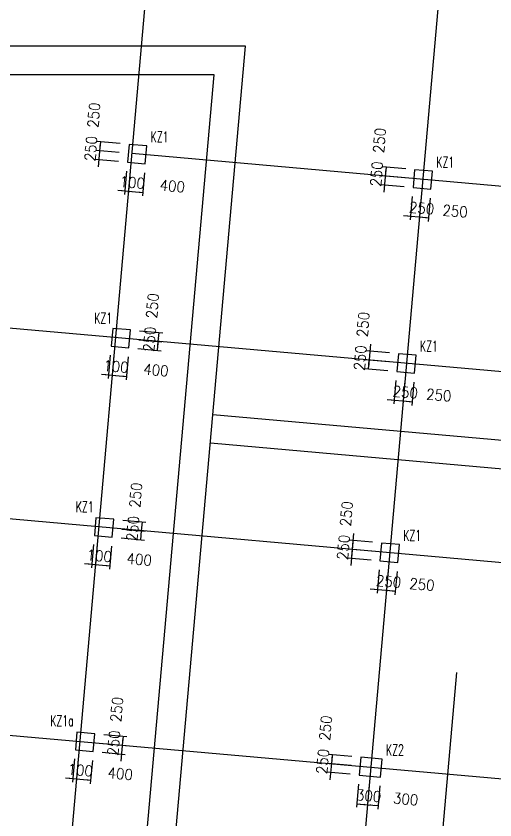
# Model space of a CAD drawing. Extents: x 387171 to 699106, y 11966 to 245688.
# Drawn here: x 592139 to 605497, y 76451 to 98863 of the extents above; entities that cross this region are included whole.
import ezdxf

# ---------------------------------------------------------------- set-up
doc = ezdxf.new("R2010")
doc.units = 0
doc.header["$LTSCALE"] = 100
doc.header["$MEASUREMENT"] = 0
for name, color, linetype in [('COLU', 7, 'Continuous'), ('DIM', 3, 'Continuous'), ('DOTE', 253, 'Continuous'), ('NUM', 7, 'Continuous')]:
    doc.layers.add(name, color=color, linetype=linetype)
doc.styles.get("Standard").update_dxf_attribs({"font": 'standard'})
doc.dimstyles.get("Standard").update_dxf_attribs({"dimtxt": 300, "dimasz": 100, "dimexe": 100, "dimexo": 250, "dimgap": 100, "dimtad": 0, "dimtoh": 1, "dimdec": 0, "dimdsep": 46, "dimcen": 0.09, "dimclrt": 7, "dimadec": 0, "dimazin": 0, "dimtfac": 1, "dimtdec": 4, "dimtofl": 0, "dimtmove": 0, "dimatfit": 3, "dimfxl": 1, "dimtolj": 1, "dimtzin": 0, "dimarcsym": 0})

# ---------------------------------------------------------------- blocks, each defined once
blk = doc.blocks.new('*D1623')
at = {"layer": 'DIM', "color": 0, "linetype": 'ByBlock', "lineweight": -2}
for p, q in [((601506, 78220), (600859, 78277)), ((600958, 78268), (600936, 78019)), ((601484, 77971), (600836, 78028))]:
    blk.add_line(p, q, dxfattribs=at)
for points in [[(600958, 78268), (600966, 78167), (600933, 78170)], [(600936, 78019), (600928, 78120), (600961, 78117)]]:
    blk.add_solid(points, dxfattribs=at)
at = {"layer": 'DIM', "color": 7, "linetype": 'Continuous', "lineweight": -2, "insert": (600773, 79014), "char_height": 300, "width": 566.67, "attachment_point": 5, "rotation": 84.9316}
blk.add_mtext('250', dxfattribs=at)
blk = doc.blocks.new('*D1252')
at = {"layer": 'DIM', "color": 0, "linetype": 'ByBlock', "lineweight": -2}
for p, q in [((601484, 77971), (600836, 78028)), ((600954, 78218), (600896, 77571)), ((601462, 77722), (600814, 77779))]:
    blk.add_line(p, q, dxfattribs=at)
for points in [[(600936, 78019), (600928, 78120), (600961, 78117)], [(600914, 77770), (600922, 77669), (600889, 77672)]]:
    blk.add_solid(points, dxfattribs=at)
at = {"layer": 'DIM', "color": 7, "linetype": 'Continuous', "lineweight": -2, "insert": (600691, 78081), "char_height": 300, "width": 566.67, "attachment_point": 5, "rotation": 84.9316}
blk.add_mtext('250', dxfattribs=at)
blk = doc.blocks.new('*D1434')
at = {"layer": 'DIM', "color": 0, "linetype": 'ByBlock', "lineweight": -2}
for p, q in [((601689, 77450), (601631, 76803)), ((601988, 77424), (601930, 76777)), ((601640, 76903), (601939, 76876))]:
    blk.add_line(p, q, dxfattribs=at)
for points in [[(601640, 76903), (601741, 76910), (601738, 76877)], [(601939, 76876), (601838, 76868), (601841, 76902)]]:
    blk.add_solid(points, dxfattribs=at)
at = {"layer": 'DIM', "color": 7, "linetype": 'Continuous', "lineweight": -2, "insert": (601976, 77124), "char_height": 300, "width": 566.67, "attachment_point": 5, "rotation": 354.9316}
blk.add_mtext('300', dxfattribs=at)
blk = doc.blocks.new('*D2345')
at = {"layer": 'DIM', "color": 0, "linetype": 'ByBlock', "lineweight": -2}
for p, q in [((601988, 77424), (601930, 76777)), ((602286, 77397), (602229, 76750)), ((601939, 76876), (602238, 76850))]:
    blk.add_line(p, q, dxfattribs=at)
for points in [[(601939, 76876), (602040, 76884), (602037, 76851)], [(602238, 76850), (602137, 76842), (602140, 76875)]]:
    blk.add_solid(points, dxfattribs=at)
at = {"layer": 'DIM', "color": 7, "linetype": 'Continuous', "lineweight": -2, "insert": (603008, 77032), "char_height": 300, "width": 566.67, "attachment_point": 5, "rotation": 354.9316}
blk.add_mtext('300', dxfattribs=at)
blk = doc.blocks.new('*D934')
at = {"layer": 'DIM', "color": 0, "linetype": 'ByBlock', "lineweight": -2}
for p, q in [((602024, 89719), (601966, 89071)), ((602554, 89471), (601907, 89528)), ((602532, 89222), (601885, 89279))]:
    blk.add_line(p, q, dxfattribs=at)
for points in [[(602006, 89520), (601998, 89621), (602032, 89618)], [(601984, 89271), (601992, 89170), (601959, 89172)]]:
    blk.add_solid(points, dxfattribs=at)
at = {"layer": 'DIM', "color": 7, "linetype": 'Continuous', "lineweight": -2, "insert": (601821, 90265), "char_height": 300, "width": 566.67, "attachment_point": 5, "rotation": 84.9316}
blk.add_mtext('250', dxfattribs=at)
blk = doc.blocks.new('*D1697')
at = {"layer": 'DIM', "color": 0, "linetype": 'ByBlock', "lineweight": -2}
for p, q in [((602532, 89222), (601885, 89279)), ((601984, 89271), (601962, 89022)), ((602510, 88973), (601862, 89030))]:
    blk.add_line(p, q, dxfattribs=at)
for points in [[(601984, 89271), (601992, 89170), (601959, 89172)], [(601962, 89022), (601954, 89123), (601987, 89120)]]:
    blk.add_solid(points, dxfattribs=at)
at = {"layer": 'DIM', "color": 7, "linetype": 'Continuous', "lineweight": -2, "insert": (601739, 89333), "char_height": 300, "width": 566.67, "attachment_point": 5, "rotation": 84.9316}
blk.add_mtext('250', dxfattribs=at)
blk = doc.blocks.new('*D1464')
at = {"layer": 'DIM', "color": 0, "linetype": 'ByBlock', "lineweight": -2}
for p, q in [((602737, 88702), (602679, 88054)), ((602986, 88680), (602928, 88032)), ((602489, 88172), (603136, 88114))]:
    blk.add_line(p, q, dxfattribs=at)
for points in [[(602688, 88154), (602587, 88146), (602590, 88179)], [(602937, 88132), (603038, 88140), (603035, 88107)]]:
    blk.add_solid(points, dxfattribs=at)
at = {"layer": 'DIM', "color": 7, "linetype": 'Continuous', "lineweight": -2, "insert": (602999, 88377), "char_height": 300, "width": 566.67, "attachment_point": 5, "rotation": 354.9316}
blk.add_mtext('250', dxfattribs=at)
blk = doc.blocks.new('*D2236')
at = {"layer": 'DIM', "color": 0, "linetype": 'ByBlock', "lineweight": -2}
for p, q in [((602986, 88680), (602928, 88032)), ((603235, 88658), (603177, 88010)), ((602937, 88132), (603186, 88110))]:
    blk.add_line(p, q, dxfattribs=at)
for points in [[(602937, 88132), (603038, 88140), (603035, 88107)], [(603186, 88110), (603085, 88102), (603088, 88135)]]:
    blk.add_solid(points, dxfattribs=at)
at = {"layer": 'DIM', "color": 7, "linetype": 'Continuous', "lineweight": -2, "insert": (603932, 88295), "char_height": 300, "width": 566.67, "attachment_point": 5, "rotation": 354.9316}
blk.add_mtext('250', dxfattribs=at)
blk = doc.blocks.new('*D1990')
at = {"layer": 'DIM', "color": 0, "linetype": 'ByBlock', "lineweight": -2}
for p, q in [((594768, 89409), (594711, 88761)), ((594868, 89400), (594810, 88752)), ((594520, 88878), (595018, 88834))]:
    blk.add_line(p, q, dxfattribs=at)
for points in [[(594720, 88861), (594618, 88853), (594621, 88886)], [(594819, 88852), (594920, 88860), (594917, 88827)]]:
    blk.add_solid(points, dxfattribs=at)
at = {"layer": 'DIM', "color": 7, "linetype": 'Continuous', "lineweight": -2, "insert": (594927, 89093), "char_height": 300, "width": 476.67, "attachment_point": 5, "rotation": 354.9316}
blk.add_mtext('100', dxfattribs=at)
blk = doc.blocks.new('*D2174')
at = {"layer": 'DIM', "color": 0, "linetype": 'ByBlock', "lineweight": -2}
for p, q in [((594868, 89400), (594810, 88752)), ((595266, 89364), (595209, 88717)), ((594819, 88852), (595218, 88817))]:
    blk.add_line(p, q, dxfattribs=at)
for points in [[(594819, 88852), (594920, 88860), (594917, 88827)], [(595218, 88817), (595116, 88809), (595119, 88842)]]:
    blk.add_solid(points, dxfattribs=at)
at = {"layer": 'DIM', "color": 7, "linetype": 'Continuous', "lineweight": -2, "insert": (596043, 88994), "char_height": 300, "width": 576.67, "attachment_point": 5, "rotation": 354.9316}
blk.add_mtext('400', dxfattribs=at)
blk = doc.blocks.new('*D2971')
at = {"layer": 'DIM', "color": 0, "linetype": 'ByBlock', "lineweight": -2}
for p, q in [((595559, 89840), (596207, 89783)), ((596085, 89543), (596107, 89792)), ((595537, 89591), (596185, 89534))]:
    blk.add_line(p, q, dxfattribs=at)
for points in [[(596107, 89792), (596115, 89691), (596082, 89694)], [(596085, 89543), (596077, 89644), (596111, 89641)]]:
    blk.add_solid(points, dxfattribs=at)
at = {"layer": 'DIM', "color": 7, "linetype": 'Continuous', "lineweight": -2, "insert": (595862, 89854), "char_height": 300, "width": 566.67, "attachment_point": 5, "rotation": 84.9316}
blk.add_mtext('250', dxfattribs=at)
blk = doc.blocks.new('*D2725')
at = {"layer": 'DIM', "color": 0, "linetype": 'ByBlock', "lineweight": -2}
for p, q in [((595581, 90089), (596229, 90032)), ((596107, 89792), (596129, 90041)), ((595559, 89840), (596207, 89783))]:
    blk.add_line(p, q, dxfattribs=at)
for points in [[(596107, 89792), (596099, 89893), (596133, 89890)], [(596129, 90041), (596137, 89940), (596104, 89943)]]:
    blk.add_solid(points, dxfattribs=at)
at = {"layer": 'DIM', "color": 7, "linetype": 'Continuous', "lineweight": -2, "insert": (595944, 90786), "char_height": 300, "width": 566.67, "attachment_point": 5, "rotation": 84.9316}
blk.add_mtext('250', dxfattribs=at)
blk = doc.blocks.new('*D1565')
at = {"layer": 'DIM', "color": 0, "linetype": 'ByBlock', "lineweight": -2}
for p, q in [((594300, 84129), (594242, 83482)), ((594400, 84121), (594342, 83473)), ((594052, 83599), (594550, 83555))]:
    blk.add_line(p, q, dxfattribs=at)
for points in [[(594251, 83581), (594150, 83574), (594153, 83607)], [(594351, 83573), (594452, 83580), (594449, 83547)]]:
    blk.add_solid(points, dxfattribs=at)
at = {"layer": 'DIM', "color": 7, "linetype": 'Continuous', "lineweight": -2, "insert": (594459, 83814), "char_height": 300, "width": 476.67, "attachment_point": 5, "rotation": 354.9316}
blk.add_mtext('100', dxfattribs=at)
blk = doc.blocks.new('*D1336')
at = {"layer": 'DIM', "color": 0, "linetype": 'ByBlock', "lineweight": -2}
for p, q in [((594400, 84121), (594342, 83473)), ((594798, 84085), (594741, 83438)), ((594351, 83573), (594749, 83537))]:
    blk.add_line(p, q, dxfattribs=at)
for points in [[(594351, 83573), (594452, 83580), (594449, 83547)], [(594749, 83537), (594648, 83530), (594651, 83563)]]:
    blk.add_solid(points, dxfattribs=at)
at = {"layer": 'DIM', "color": 7, "linetype": 'Continuous', "lineweight": -2, "insert": (595575, 83715), "char_height": 300, "width": 576.67, "attachment_point": 5, "rotation": 354.9316}
blk.add_mtext('400', dxfattribs=at)
blk = doc.blocks.new('*D2100')
at = {"layer": 'DIM', "color": 0, "linetype": 'ByBlock', "lineweight": -2}
for p, q in [((595091, 84561), (595739, 84504)), ((595617, 84264), (595639, 84513)), ((595069, 84312), (595717, 84255))]:
    blk.add_line(p, q, dxfattribs=at)
for points in [[(595639, 84513), (595647, 84411), (595614, 84414)], [(595617, 84264), (595609, 84365), (595642, 84362)]]:
    blk.add_solid(points, dxfattribs=at)
at = {"layer": 'DIM', "color": 7, "linetype": 'Continuous', "lineweight": -2, "insert": (595394, 84575), "char_height": 300, "width": 566.67, "attachment_point": 5, "rotation": 84.9316}
blk.add_mtext('250', dxfattribs=at)
blk = doc.blocks.new('*D1855')
at = {"layer": 'DIM', "color": 0, "linetype": 'ByBlock', "lineweight": -2}
for p, q in [((595113, 84810), (595761, 84753)), ((595639, 84513), (595661, 84762)), ((595091, 84561), (595739, 84504))]:
    blk.add_line(p, q, dxfattribs=at)
for points in [[(595661, 84762), (595669, 84660), (595636, 84663)], [(595639, 84513), (595631, 84614), (595664, 84611)]]:
    blk.add_solid(points, dxfattribs=at)
at = {"layer": 'DIM', "color": 7, "linetype": 'Continuous', "lineweight": -2, "insert": (595476, 85507), "char_height": 300, "width": 566.67, "attachment_point": 5, "rotation": 84.9316}
blk.add_mtext('250', dxfattribs=at)
blk = doc.blocks.new('*D2955')
at = {"layer": 'DIM', "color": 0, "linetype": 'ByBlock', "lineweight": -2}
for p, q in [((593770, 78153), (593712, 77505)), ((593869, 78144), (593812, 77497)), ((593522, 77623), (594020, 77578))]:
    blk.add_line(p, q, dxfattribs=at)
for points in [[(593721, 77605), (593620, 77597), (593623, 77630)], [(593821, 77596), (593922, 77604), (593919, 77571)]]:
    blk.add_solid(points, dxfattribs=at)
at = {"layer": 'DIM', "color": 7, "linetype": 'Continuous', "lineweight": -2, "insert": (593929, 77838), "char_height": 300, "width": 476.67, "attachment_point": 5, "rotation": 354.9316}
blk.add_mtext('100', dxfattribs=at)
blk = doc.blocks.new('*D3852')
at = {"layer": 'DIM', "color": 0, "linetype": 'ByBlock', "lineweight": -2}
for p, q in [((593869, 78144), (593812, 77497)), ((594268, 78109), (594210, 77461)), ((593821, 77596), (594219, 77561))]:
    blk.add_line(p, q, dxfattribs=at)
for points in [[(593821, 77596), (593922, 77604), (593919, 77571)], [(594219, 77561), (594118, 77553), (594121, 77586)]]:
    blk.add_solid(points, dxfattribs=at)
at = {"layer": 'DIM', "color": 7, "linetype": 'Continuous', "lineweight": -2, "insert": (595045, 77739), "char_height": 300, "width": 576.67, "attachment_point": 5, "rotation": 354.9316}
blk.add_mtext('400', dxfattribs=at)
blk = doc.blocks.new('*D3457')
at = {"layer": 'DIM', "color": 0, "linetype": 'ByBlock', "lineweight": -2}
for p, q in [((595069, 78088), (595127, 78735)), ((594561, 78585), (595209, 78527)), ((594539, 78336), (595186, 78278))]:
    blk.add_line(p, q, dxfattribs=at)
for points in [[(595109, 78536), (595101, 78637), (595134, 78634)], [(595087, 78287), (595095, 78186), (595061, 78189)]]:
    blk.add_solid(points, dxfattribs=at)
at = {"layer": 'DIM', "color": 7, "linetype": 'Continuous', "lineweight": -2, "insert": (594863, 78598), "char_height": 300, "width": 566.67, "attachment_point": 5, "rotation": 84.9316}
blk.add_mtext('250', dxfattribs=at)
blk = doc.blocks.new('*D4355')
at = {"layer": 'DIM', "color": 0, "linetype": 'ByBlock', "lineweight": -2}
for p, q in [((594583, 78834), (595231, 78776)), ((595109, 78536), (595131, 78785)), ((594561, 78585), (595209, 78527))]:
    blk.add_line(p, q, dxfattribs=at)
for points in [[(595131, 78785), (595139, 78684), (595106, 78687)], [(595109, 78536), (595101, 78637), (595134, 78634)]]:
    blk.add_solid(points, dxfattribs=at)
at = {"layer": 'DIM', "color": 7, "linetype": 'Continuous', "lineweight": -2, "insert": (594946, 79531), "char_height": 300, "width": 566.67, "attachment_point": 5, "rotation": 84.9316}
blk.add_mtext('250', dxfattribs=at)
blk = doc.blocks.new('*D1840')
at = {"layer": 'DIM', "color": 0, "linetype": 'ByBlock', "lineweight": -2}
for p, q in [((603009, 94601), (602362, 94658)), ((602461, 94649), (602439, 94400)), ((602987, 94352), (602340, 94409))]:
    blk.add_line(p, q, dxfattribs=at)
for points in [[(602461, 94649), (602469, 94548), (602436, 94551)], [(602439, 94400), (602431, 94502), (602465, 94499)]]:
    blk.add_solid(points, dxfattribs=at)
at = {"layer": 'DIM', "color": 7, "linetype": 'Continuous', "lineweight": -2, "insert": (602276, 95395), "char_height": 300, "width": 566.67, "attachment_point": 5, "rotation": 84.9316}
blk.add_mtext('250', dxfattribs=at)
blk = doc.blocks.new('*D1587')
at = {"layer": 'DIM', "color": 0, "linetype": 'ByBlock', "lineweight": -2}
for p, q in [((602457, 94600), (602399, 93952)), ((602987, 94352), (602340, 94409)), ((602965, 94103), (602317, 94160))]:
    blk.add_line(p, q, dxfattribs=at)
for points in [[(602439, 94400), (602431, 94502), (602465, 94499)], [(602417, 94151), (602425, 94050), (602392, 94053)]]:
    blk.add_solid(points, dxfattribs=at)
at = {"layer": 'DIM', "color": 7, "linetype": 'Continuous', "lineweight": -2, "insert": (602194, 94463), "char_height": 300, "width": 566.67, "attachment_point": 5, "rotation": 84.9316}
blk.add_mtext('250', dxfattribs=at)
blk = doc.blocks.new('*D1779')
at = {"layer": 'DIM', "color": 0, "linetype": 'ByBlock', "lineweight": -2}
for p, q in [((603192, 93832), (603134, 93184)), ((603441, 93810), (603383, 93162)), ((602944, 93302), (603591, 93244))]:
    blk.add_line(p, q, dxfattribs=at)
for points in [[(603143, 93284), (603042, 93276), (603045, 93309)], [(603392, 93262), (603493, 93270), (603490, 93236)]]:
    blk.add_solid(points, dxfattribs=at)
at = {"layer": 'DIM', "color": 7, "linetype": 'Continuous', "lineweight": -2, "insert": (603454, 93507), "char_height": 300, "width": 566.67, "attachment_point": 5, "rotation": 354.9316}
blk.add_mtext('250', dxfattribs=at)
blk = doc.blocks.new('*D2536')
at = {"layer": 'DIM', "color": 0, "linetype": 'ByBlock', "lineweight": -2}
for p, q in [((603441, 93810), (603383, 93162)), ((603690, 93788), (603632, 93140)), ((603392, 93262), (603641, 93240))]:
    blk.add_line(p, q, dxfattribs=at)
for points in [[(603392, 93262), (603493, 93270), (603490, 93236)], [(603641, 93240), (603540, 93232), (603543, 93265)]]:
    blk.add_solid(points, dxfattribs=at)
at = {"layer": 'DIM', "color": 7, "linetype": 'Continuous', "lineweight": -2, "insert": (604387, 93425), "char_height": 300, "width": 566.67, "attachment_point": 5, "rotation": 354.9316}
blk.add_mtext('250', dxfattribs=at)
blk = doc.blocks.new('*D2306')
at = {"layer": 'DIM', "color": 0, "linetype": 'ByBlock', "lineweight": -2}
for p, q in [((595040, 95308), (594393, 95365)), ((594492, 95356), (594470, 95107)), ((595018, 95059), (594371, 95116))]:
    blk.add_line(p, q, dxfattribs=at)
for points in [[(594492, 95356), (594500, 95255), (594467, 95258)], [(594470, 95107), (594463, 95208), (594496, 95205)]]:
    blk.add_solid(points, dxfattribs=at)
at = {"layer": 'DIM', "color": 7, "linetype": 'Continuous', "lineweight": -2, "insert": (594308, 96102), "char_height": 300, "width": 566.67, "attachment_point": 5, "rotation": 84.9316}
blk.add_mtext('250', dxfattribs=at)
blk = doc.blocks.new('*D3082')
at = {"layer": 'DIM', "color": 0, "linetype": 'ByBlock', "lineweight": -2}
for p, q in [((594488, 95306), (594431, 94659)), ((595018, 95059), (594371, 95116)), ((594996, 94810), (594349, 94867))]:
    blk.add_line(p, q, dxfattribs=at)
for points in [[(594470, 95107), (594463, 95208), (594496, 95205)], [(594448, 94858), (594456, 94757), (594423, 94760)]]:
    blk.add_solid(points, dxfattribs=at)
at = {"layer": 'DIM', "color": 7, "linetype": 'Continuous', "lineweight": -2, "insert": (594225, 95169), "char_height": 300, "width": 566.67, "attachment_point": 5, "rotation": 84.9316}
blk.add_mtext('250', dxfattribs=at)
blk = doc.blocks.new('*D2832')
at = {"layer": 'DIM', "color": 0, "linetype": 'ByBlock', "lineweight": -2}
for p, q in [((595223, 94538), (595166, 93891)), ((595323, 94530), (595265, 93882)), ((594975, 94008), (595473, 93964))]:
    blk.add_line(p, q, dxfattribs=at)
for points in [[(595175, 93991), (595073, 93983), (595076, 94016)], [(595274, 93982), (595375, 93990), (595372, 93956)]]:
    blk.add_solid(points, dxfattribs=at)
at = {"layer": 'DIM', "color": 7, "linetype": 'Continuous', "lineweight": -2, "insert": (595382, 94223), "char_height": 300, "width": 476.67, "attachment_point": 5, "rotation": 354.9316}
blk.add_mtext('100', dxfattribs=at)
blk = doc.blocks.new('*D3579')
at = {"layer": 'DIM', "color": 0, "linetype": 'ByBlock', "lineweight": -2}
for p, q in [((595323, 94530), (595265, 93882)), ((595721, 94494), (595664, 93847)), ((595274, 93982), (595673, 93946))]:
    blk.add_line(p, q, dxfattribs=at)
for points in [[(595274, 93982), (595375, 93990), (595372, 93956)], [(595673, 93946), (595571, 93939), (595574, 93972)]]:
    blk.add_solid(points, dxfattribs=at)
at = {"layer": 'DIM', "color": 7, "linetype": 'Continuous', "lineweight": -2, "insert": (596498, 94124), "char_height": 300, "width": 576.67, "attachment_point": 5, "rotation": 354.9316}
blk.add_mtext('400', dxfattribs=at)
blk = doc.blocks.new('*D1456')
at = {"layer": 'DIM', "color": 0, "linetype": 'ByBlock', "lineweight": -2}
for p, q in [((601556, 84440), (601498, 83792)), ((602086, 84192), (601438, 84249)), ((602064, 83943), (601416, 84000))]:
    blk.add_line(p, q, dxfattribs=at)
for points in [[(601538, 84240), (601530, 84341), (601563, 84338)], [(601516, 83991), (601524, 83890), (601490, 83893)]]:
    blk.add_solid(points, dxfattribs=at)
at = {"layer": 'DIM', "color": 7, "linetype": 'Continuous', "lineweight": -2, "insert": (601353, 84986), "char_height": 300, "width": 566.67, "attachment_point": 5, "rotation": 84.9316}
blk.add_mtext('250', dxfattribs=at)
blk = doc.blocks.new('*D1076')
at = {"layer": 'DIM', "color": 0, "linetype": 'ByBlock', "lineweight": -2}
for p, q in [((601534, 84191), (601476, 83543)), ((602064, 83943), (601416, 84000)), ((602042, 83694), (601394, 83751))]:
    blk.add_line(p, q, dxfattribs=at)
for points in [[(601516, 83991), (601508, 84092), (601541, 84089)], [(601494, 83742), (601502, 83641), (601468, 83644)]]:
    blk.add_solid(points, dxfattribs=at)
at = {"layer": 'DIM', "color": 7, "linetype": 'Continuous', "lineweight": -2, "insert": (601270, 84053), "char_height": 300, "width": 566.67, "attachment_point": 5, "rotation": 84.9316}
blk.add_mtext('250', dxfattribs=at)
blk = doc.blocks.new('*D1993')
at = {"layer": 'DIM', "color": 0, "linetype": 'ByBlock', "lineweight": -2}
for p, q in [((602269, 83423), (602211, 82775)), ((602518, 83401), (602460, 82753)), ((602021, 82892), (602668, 82835))]:
    blk.add_line(p, q, dxfattribs=at)
for points in [[(602220, 82875), (602119, 82867), (602122, 82900)], [(602469, 82853), (602570, 82860), (602567, 82827)]]:
    blk.add_solid(points, dxfattribs=at)
at = {"layer": 'DIM', "color": 7, "linetype": 'Continuous', "lineweight": -2, "insert": (602531, 83098), "char_height": 300, "width": 566.67, "attachment_point": 5, "rotation": 354.9316}
blk.add_mtext('250', dxfattribs=at)
blk = doc.blocks.new('*D1591')
at = {"layer": 'DIM', "color": 0, "linetype": 'ByBlock', "lineweight": -2}
for p, q in [((602518, 83401), (602460, 82753)), ((602767, 83378), (602709, 82731)), ((602469, 82853), (602718, 82831))]:
    blk.add_line(p, q, dxfattribs=at)
for points in [[(602469, 82853), (602570, 82860), (602567, 82827)], [(602718, 82831), (602617, 82823), (602620, 82856)]]:
    blk.add_solid(points, dxfattribs=at)
at = {"layer": 'DIM', "color": 7, "linetype": 'Continuous', "lineweight": -2, "insert": (603464, 83015), "char_height": 300, "width": 566.67, "attachment_point": 5, "rotation": 354.9316}
blk.add_mtext('250', dxfattribs=at)
blk = doc.blocks.new('后浇带现场')
at = {"color": 6, "lineweight": 30}
for points in [[(781539, 625070), (706851, 625070)], [(777111, 575147), (781539, 625070)], [(780665, 624270), (707583, 624270)], [(776314, 575218), (780665, 624270)], [(812307, 611982), (780627, 614792)], [(812236, 611185), (780557, 613995)]]:
    blk.add_lwpolyline(points, dxfattribs=at)

msp = doc.modelspace()

# ---------------------------------------------------------------- linework, layer by layer
at = {"layer": 'COLU'}
for points in [[(595245.2, 94787.5), (595743.2, 94743.3), (595787.4, 95241.4), (595289.4, 95285.5)], [(603213.9, 94080.8), (603711.9, 94036.6), (603756.1, 94534.6), (603258.1, 94578.8)], [(594790.2, 89657.6), (595288.3, 89613.5), (595332.4, 90111.5), (594834.4, 90155.7)], [(602758.9, 88950.9), (603257, 88906.7), (603301.1, 89404.8), (602803.1, 89448.9)], [(594322, 84378.4), (594820, 84334.2), (594864.2, 84832.2), (594366.2, 84876.4)], [(602290.7, 83671.6), (602788.7, 83627.4), (602832.9, 84125.5), (602334.9, 84169.7)], [(593791.9, 78401.8), (594290, 78357.7), (594334.1, 78855.7), (593836.1, 78899.9)], [(601710.8, 77699.5), (602308.5, 77646.5), (602352.7, 78144.5), (601755, 78197.5)]]:
    msp.add_lwpolyline(points, close=True, dxfattribs=at)
at = {"layer": 'DOTE'}
for p, q in [((605079.6, 112287.1), (599065, 44471.9)), ((596391.7, 106582.3), (590946.9, 45191.9)), ((665939.9, 88768.5), (595366.9, 95027.7)), ((665484.9, 83638.6), (587740.1, 90533.9)), ((665016.7, 78359.4), (587271.8, 85254.6)), ((604424.2, 80560.9), (603413.6, 69165.7)), ((586343.3, 79313.4), (664486.6, 72382.8))]:
    msp.add_line(p, q, dxfattribs=at)

# ---------------------------------------------------------------- block references
at = {"color": 3, "lineweight": 30}
msp.add_blockref('后浇带现场', (-182998.7, -527042.1), dxfattribs=at)

# ---------------------------------------------------------------- texts
at = {"layer": 'NUM', "color": 200, "width": 0.7}
for s, p in [('KZ1', (595893.5, 95347.4)), ('KZ1', (603862.2, 94640.7)), ('KZ1', (594318, 90288.2)), ('KZ1', (603407.2, 89510.8)), ('KZ1', (593805.5, 85029.2)), ('KZ1', (602939, 84231.5)), ('KZ1a', (593091.5, 79065)), ('KZ2', (602458.7, 78250.6))]:
    msp.add_text(s, height=300, dxfattribs=at).set_placement(p)

# ---------------------------------------------------------------- dimensions: what is measured, and where the dimension line sits
at = {"layer": 'DIM', "color": 200}
for p1, p2, picture, middle in [((595289.4, 95285.5), (595267.3, 95036.5), '*D2306', (594262.7, 95595.5)), ((603258.1, 94578.8), (603236, 94329.8), '*D1840', (602231.4, 94888.8)), ((595267.3, 95036.5), (595245.2, 94787.5), '*D3082', (594180, 94663)), ((595245.2, 94787.5), (595344.8, 94778.7), '*D2832', (594995.5, 94257.5)), ((595344.8, 94778.7), (595743.2, 94743.3), '*D3579', (595911.9, 94176.2)), ((603236, 94329.8), (603213.9, 94080.8), '*D1587', (602148.7, 93956.3)), ((603213.9, 94080.8), (603462.9, 94058.7), '*D1779', (602948.1, 93552.2)), ((603462.9, 94058.7), (603711.9, 94036.6), '*D2536', (603880.6, 93469.5)), ((595310.3, 89862.5), (595332.4, 90111.5), '*D2725', (595899.5, 90280.1)), ((602803.1, 89448.9), (602781, 89199.9), '*D934', (601776.5, 89758.9)), ((595288.3, 89613.5), (595310.3, 89862.5), '*D2971', (595816.8, 89347.7)), ((594790.2, 89657.6), (594889.8, 89648.8), '*D1990', (594540.5, 89127.6)), ((594889.8, 89648.8), (595288.3, 89613.5), '*D2174', (595456.9, 89046.4)), ((602781, 89199.9), (602758.9, 88950.9), '*D1697', (601693.8, 88826.4)), ((602758.9, 88950.9), (603008, 88928.8), '*D1464', (602493.1, 88422.3)), ((603008, 88928.8), (603257, 88906.7), '*D2236', (603425.6, 88339.6)), ((594842.1, 84583.2), (594864.2, 84832.2), '*D1855', (595431.3, 85000.9)), ((602334.9, 84169.7), (602312.8, 83920.6), '*D1456', (601308.2, 84479.6)), ((594820, 84334.2), (594842.1, 84583.2), '*D2100', (595348.6, 84068.4)), ((594322, 84378.4), (594421.6, 84369.5), '*D1565', (594072.3, 83848.4)), ((594421.6, 84369.5), (594820, 84334.2), '*D1336', (594988.7, 83767.1)), ((602312.8, 83920.6), (602290.7, 83671.6), '*D1076', (601225.5, 83547.1)), ((602290.7, 83671.6), (602539.7, 83649.5), '*D1993', (602024.9, 83143)), ((602539.7, 83649.5), (602788.7, 83627.4), '*D1591', (602957.4, 83060.3)), ((594312, 78606.7), (594334.1, 78855.7), '*D4355', (594901.3, 79024.3)), ((601755, 78197.5), (601732.9, 77948.5), '*D1623', (600728.4, 78507.5)), ((594290, 78357.7), (594312, 78606.7), '*D3457', (594818.5, 78091.8)), ((593791.9, 78401.8), (593891.5, 78393), '*D2955', (593542.2, 77871.8)), ((593891.5, 78393), (594290, 78357.7), '*D3852', (594458.6, 77790.5)), ((601732.9, 77948.5), (601710.8, 77699.5), '*D1252', (600645.7, 77575)), ((601710.8, 77699.5), (602009.7, 77673), '*D1434', (601445, 77170.9)), ((602009.7, 77673), (602308.5, 77646.5), '*D2345', (602477.1, 77079.4))]:
    dim = msp.add_aligned_dim(p1=p1, p2=p2, distance=-800, dimstyle='Standard', dxfattribs=at)
    dim.commit()
    dim.dimension.update_dxf_attribs({"geometry": picture, "text_midpoint": middle})

doc.saveas('drawing.dxf')
